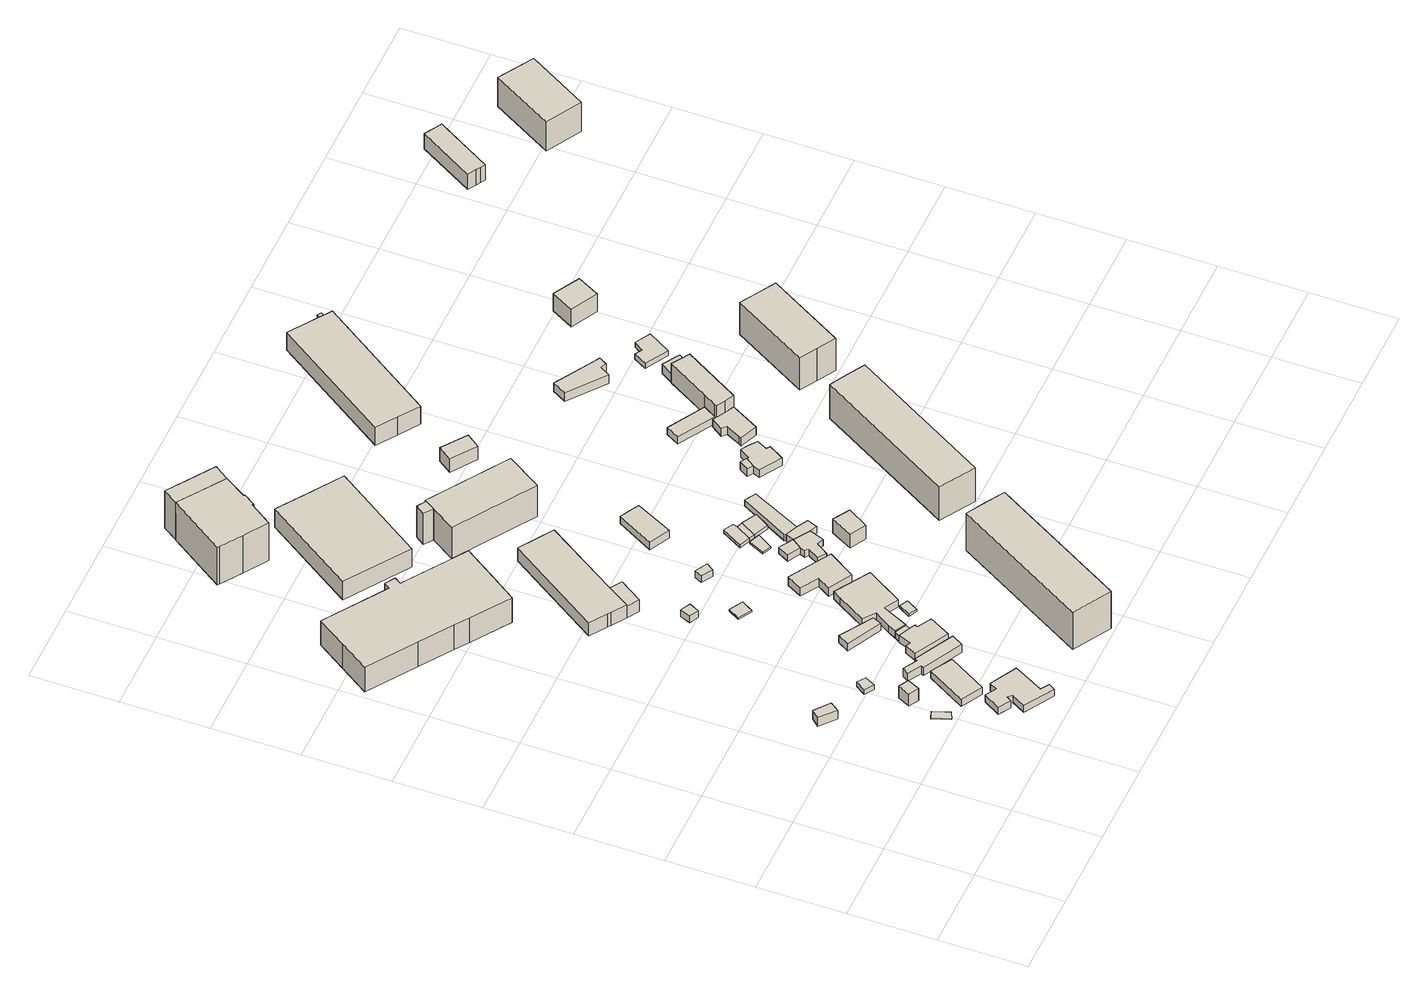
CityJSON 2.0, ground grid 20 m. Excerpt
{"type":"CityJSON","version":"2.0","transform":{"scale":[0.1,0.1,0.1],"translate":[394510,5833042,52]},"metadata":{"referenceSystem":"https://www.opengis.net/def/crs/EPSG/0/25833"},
"CityObjects":{
"building1":{"type":"Building","attributes":{"Gemeindeschluessel":"11000003","BezugspunktDach":"2200","function":"31001_2000","measuredHeight":2.94,"storeysAboveGround":1},"address":[{"country":"Germany","locality":"Berlin","thoroughfareNumber":"20 (5)","thoroughfareName":"Schönerlinder Straße"}],"geometry":[{"type":"Solid","lod":"1","boundaries":[[[[0,1,2,3]],[[4,5,6,7]],[[4,7,3,2]],[[5,4,2,1]],[[6,5,1,0]],[[7,6,0,3]]]]}]},
"building2":{"type":"Building","attributes":{"Gemeindeschluessel":"11000003","BezugspunktDach":"2200","function":"31001_2000","measuredHeight":0.267,"storeysAboveGround":1},"address":[{"country":"Germany","locality":"Berlin","thoroughfareNumber":"20 (3)","thoroughfareName":"Schönerlinder Straße"}],"geometry":[{"type":"Solid","lod":"1","boundaries":[[[[8,9,10,11]],[[12,13,14,15]],[[12,15,11,10]],[[13,12,10,9]],[[14,13,9,8]],[[15,14,8,11]]]]}]},
"building3":{"type":"Building","attributes":{"Gemeindeschluessel":"11000003","BezugspunktDach":"2200","function":"31001_2000","measuredHeight":3.42,"storeysAboveGround":1},"address":[{"country":"Germany","locality":"Berlin","thoroughfareNumber":"20 (4)","thoroughfareName":"Schönerlinder Straße"}],"geometry":[{"type":"Solid","lod":"1","boundaries":[[[[16,17,18,19]],[[20,21,22,23]],[[20,23,19,18]],[[21,20,18,17]],[[22,21,17,16]],[[23,22,16,19]]]]}]},
"building4":{"type":"Building","attributes":{"Gemeindeschluessel":"11000003","BezugspunktDach":"2200","function":"31001_2000","measuredHeight":1.24,"storeysAboveGround":1},"address":[{"country":"Germany","locality":"Berlin","thoroughfareNumber":"20 (6)","thoroughfareName":"Schönerlinder Straße"}],"geometry":[{"type":"Solid","lod":"1","boundaries":[[[[24,25,26,27]],[[28,29,30,31]],[[28,31,27,26]],[[29,28,26,25]],[[30,29,25,24]],[[31,30,24,27]]]]}]},
"building5":{"type":"Building","attributes":{"Gemeindeschluessel":"11000003","BezugspunktDach":"2200","function":"31001_2000","measuredHeight":1.99,"storeysAboveGround":1},"address":[{"country":"Germany","locality":"Berlin","thoroughfareNumber":"20 (1)","thoroughfareName":"Schönerlinder Straße"}],"geometry":[{"type":"Solid","lod":"1","boundaries":[[[[32,33,34,35,36,37,38,39,40,41,42,43]],[[44,45,46,47,48,49,50,51,52,53,54,55]],[[44,55,43,42]],[[45,44,42,41]],[[46,45,41,40]],[[47,46,40,39]],[[48,47,39,38]],[[49,48,38,37]],[[50,49,37,36]],[[51,50,36,35]],[[52,51,35,34]],[[53,52,34,33]],[[54,53,33,32]],[[55,54,32,43]]]]}]},
"building6":{"type":"Building","attributes":{"Gemeindeschluessel":"11000003","BezugspunktDach":"2200","function":"31001_2000","measuredHeight":2.16,"storeysAboveGround":1},"address":[{"country":"Germany","locality":"Berlin","thoroughfareNumber":"20 (2)","thoroughfareName":"Schönerlinder Straße"}],"geometry":[{"type":"Solid","lod":"1","boundaries":[[[[56,57,58,59]],[[60,61,62,63]],[[60,63,59,58]],[[61,60,58,57]],[[62,61,57,56]],[[63,62,56,59]]]]}]},
"building7":{"type":"Building","attributes":{"Gemeindeschluessel":"11000003","BezugspunktDach":"2200","function":"31001_2000","measuredHeight":7.97,"storeysAboveGround":1},"address":[{"country":"Germany","locality":"Berlin","thoroughfareNumber":"23 (2)","thoroughfareName":"Schönerlinder Straße"}],"geometry":[{"type":"Solid","lod":"1","boundaries":[[[[64,65,66,67,68,69,70,71,72,73,74,75,76]],[[77,78,79,80,81,82,83,84,85,86,87,88,89]],[[77,89,76,75]],[[78,77,75,74]],[[79,78,74,73]],[[80,79,73,72]],[[81,80,72,71]],[[82,81,71,70]],[[83,82,70,69]],[[84,83,69,68]],[[85,84,68,67]],[[86,85,67,66]],[[87,86,66,65]],[[88,87,65,64]],[[89,88,64,76]]]]}]},
"building8":{"type":"Building","attributes":{"Gemeindeschluessel":"11000003","BezugspunktDach":"2200","function":"31001_2000","measuredHeight":2.25,"storeysAboveGround":1},"address":[{"country":"Germany","locality":"Berlin","thoroughfareNumber":"20 (7)","thoroughfareName":"Schönerlinder Straße"}],"geometry":[{"type":"Solid","lod":"1","boundaries":[[[[90,91,92,93,94,95,96,97]],[[98,99,100,101,102,103,104,105]],[[98,105,97,96]],[[99,98,96,95]],[[100,99,95,94]],[[101,100,94,93]],[[102,101,93,92]],[[103,102,92,91]],[[104,103,91,90]],[[105,104,90,97]]]]}]},
"building9":{"type":"Building","attributes":{"Gemeindeschluessel":"11000003","BezugspunktDach":"2200","function":"31001_2000","measuredHeight":1.98,"storeysAboveGround":1},"address":[{"country":"Germany","locality":"Berlin","thoroughfareNumber":"20 (8)","thoroughfareName":"Schönerlinder Straße"}],"geometry":[{"type":"Solid","lod":"1","boundaries":[[[[106,107,108,109,110,111,112,113,114]],[[115,116,117,118,119,120,121,122,123]],[[115,123,114,113]],[[116,115,113,112]],[[117,116,112,111]],[[118,117,111,110]],[[119,118,110,109]],[[120,119,109,108]],[[121,120,108,107]],[[122,121,107,106]],[[123,122,106,114]]]]}]},
"building10":{"type":"Building","attributes":{"Gemeindeschluessel":"11000003","BezugspunktDach":"2200","function":"31001_2000","measuredHeight":2,"storeysAboveGround":1},"address":[{"country":"Germany","locality":"Berlin","thoroughfareNumber":"20 (10)","thoroughfareName":"Schönerlinder Straße"}],"geometry":[{"type":"Solid","lod":"1","boundaries":[[[[124,125,126,127]],[[128,129,130,131]],[[128,131,127,126]],[[129,128,126,125]],[[130,129,125,124]],[[131,130,124,127]]]]}]},
"building11":{"type":"Building","attributes":{"Gemeindeschluessel":"11000003","BezugspunktDach":"2200","function":"51009_1610","measuredHeight":1.87,"storeysAboveGround":0},"address":[{"country":"Germany","locality":"Berlin"}],"geometry":[{"type":"Solid","lod":"1","boundaries":[[[[132,133,134,135]],[[136,137,138,139]],[[136,139,135,134]],[[137,136,134,133]],[[138,137,133,132]],[[139,138,132,135]]]]}]},
"building12":{"type":"Building","attributes":{"Gemeindeschluessel":"11000003","BezugspunktDach":"2200","function":"31001_2000","measuredHeight":2.02,"storeysAboveGround":1},"address":[{"country":"Germany","locality":"Berlin","thoroughfareNumber":"20 (14)","thoroughfareName":"Schönerlinder Straße"}],"geometry":[{"type":"Solid","lod":"1","boundaries":[[[[140,141,142,143]],[[144,145,146,147]],[[144,147,143,142]],[[145,144,142,141]],[[146,145,141,140]],[[147,146,140,143]]]]}]},
"building13":{"type":"Building","attributes":{"Gemeindeschluessel":"11000003","BezugspunktDach":"2200","function":"31001_2000","measuredHeight":0.405,"storeysAboveGround":1},"address":[{"country":"Germany","locality":"Berlin","thoroughfareNumber":"20 (13)","thoroughfareName":"Schönerlinder Straße"}],"geometry":[{"type":"Solid","lod":"1","boundaries":[[[[148,149,150,151]],[[152,153,154,155]],[[152,155,151,150]],[[153,152,150,149]],[[154,153,149,148]],[[155,154,148,151]]]]}]},
"building14":{"type":"Building","attributes":{"Gemeindeschluessel":"11000003","function":"31001_2000"},"address":[{"country":"Germany","locality":"Berlin","thoroughfareNumber":"23 (3)","thoroughfareName":"Schönerlinder Straße"}],"children":["building14-1","building14-2"]},
"building14-1":{"type":"BuildingPart","attributes":{"BezugspunktDach":"2200","measuredHeight":4.28,"storeysAboveGround":1},"parents":["building14"],"geometry":[{"type":"MultiSurface","lod":"1","boundaries":[[[156,157,158,159,160,161,162,163]],[[164,165,166,167,168,169,170,171]],[[164,171,163,162]],[[165,164,162,161]],[[166,165,161,160]],[[167,166,160,159]],[[172,173,167,159,158]],[[169,168,158,157]],[[170,169,157,156]],[[171,170,156,163]],[[168,167,173,172]]]}]},
"building14-2":{"type":"BuildingPart","attributes":{"BezugspunktDach":"2200","measuredHeight":3.41,"storeysAboveGround":1},"parents":["building14"],"geometry":[{"type":"MultiSurface","lod":"1","boundaries":[[[174,175,176,173,172]],[[167,177,178,179,168]],[[177,167,173,176]],[[178,177,176,175]],[[179,178,175,174]],[[168,179,174,172]],[[180,167,168,172,173]]]}]},
"building15":{"type":"Building","attributes":{"Gemeindeschluessel":"11000003","BezugspunktDach":"2200","function":"31001_2000","measuredHeight":0.65,"storeysAboveGround":1},"address":[{"country":"Germany","locality":"Berlin","thoroughfareNumber":"20 (9)","thoroughfareName":"Schönerlinder Straße"}],"geometry":[{"type":"Solid","lod":"1","boundaries":[[[[181,182,183,184]],[[185,186,187,188]],[[185,188,184,183]],[[186,185,183,182]],[[187,186,182,181]],[[188,187,181,184]]]]}]},
"building16":{"type":"Building","attributes":{"Gemeindeschluessel":"11000003","BezugspunktDach":"2200","function":"31001_2000","measuredHeight":2.08,"storeysAboveGround":1},"address":[{"country":"Germany","locality":"Berlin","thoroughfareNumber":"20 (11)","thoroughfareName":"Schönerlinder Straße"}],"geometry":[{"type":"Solid","lod":"1","boundaries":[[[[189,190,191,192,193,194,195,196,197,198]],[[199,200,201,202,203,204,205,206,207,208]],[[199,208,198,197]],[[200,199,197,196]],[[201,200,196,195]],[[202,201,195,194]],[[203,202,194,193]],[[204,203,193,192]],[[205,204,192,191]],[[206,205,191,190]],[[207,206,190,189]],[[208,207,189,198]]]]}]},
"building17":{"type":"Building","attributes":{"Gemeindeschluessel":"11000003","function":"31001_1010"},"address":[{"country":"Germany","locality":"Berlin","thoroughfareNumber":"23","thoroughfareName":"Schönerlinder Straße"}],"children":["building17-1","building17-2"]},
"building17-1":{"type":"BuildingPart","attributes":{"BezugspunktDach":"2200","measuredHeight":11.48,"storeysAboveGround":2},"parents":["building17"],"geometry":[{"type":"MultiSurface","lod":"1","boundaries":[[[209,210,211,212,213,214,215,216,217,218,219]],[[220,221,222,223,224,225,226,227,228,229,230]],[[220,230,219,218]],[[221,220,231,232]],[[222,221,217,232,233]],[[223,222,216,215]],[[224,223,215,214]],[[225,224,214,213]],[[226,225,213,212]],[[227,226,212,211]],[[228,227,211,210]],[[229,228,210,209]],[[230,229,209,219]],[[232,231,218,217]],[[233,232,217,216,234]]]}]},
"building17-2":{"type":"BuildingPart","attributes":{"BezugspunktDach":"2200","measuredHeight":11.46,"storeysAboveGround":2},"parents":["building17"],"geometry":[{"type":"MultiSurface","lod":"1","boundaries":[[[216,235,236,237,238,218]],[[239,240,241,242,233,231]],[[239,231,218,238]],[[240,239,238,237]],[[241,240,237,236]],[[242,241,236,235]],[[233,242,235,216]],[[231,218,217,216,233,216,218]],[[232,217,218,231]],[[233,216,217,232]]]}]},
"building18":{"type":"Building","attributes":{"Gemeindeschluessel":"11000003","BezugspunktDach":"2200","function":"31001_2000","measuredHeight":1.95,"storeysAboveGround":1},"address":[{"country":"Germany","locality":"Berlin","thoroughfareNumber":"20 (19)","thoroughfareName":"Schönerlinder Straße"}],"geometry":[{"type":"Solid","lod":"1","boundaries":[[[[243,244,245,246]],[[247,248,249,250]],[[247,250,246,245]],[[248,247,245,244]],[[249,248,244,243]],[[250,249,243,246]]]]}]},
"building19":{"type":"Building","attributes":{"Gemeindeschluessel":"11000003","BezugspunktDach":"2200","function":"51009_1611","measuredHeight":6.09,"storeysAboveGround":0},"address":[{"country":"Germany","locality":"Berlin"}],"geometry":[{"type":"Solid","lod":"1","boundaries":[[[[251,252,253,254,255]],[[256,257,258,259,260]],[[256,260,255,254]],[[257,256,254,253]],[[258,257,253,252]],[[259,258,252,251]],[[260,259,251,255]]]]}]},
"building20":{"type":"Building","attributes":{"Gemeindeschluessel":"11000003","BezugspunktDach":"2200","function":"31001_2000","measuredHeight":2.44,"storeysAboveGround":1},"address":[{"country":"Germany","locality":"Berlin","thoroughfareNumber":"20 (12)","thoroughfareName":"Schönerlinder Straße"}],"geometry":[{"type":"Solid","lod":"1","boundaries":[[[[261,262,263,264,265,266]],[[267,268,269,270,271,272]],[[267,272,266,265]],[[268,267,265,264]],[[269,268,264,263]],[[270,269,263,262]],[[271,270,262,261]],[[272,271,261,266]]]]}]},
"building21":{"type":"Building","attributes":{"Gemeindeschluessel":"11000003","BezugspunktDach":"2200","function":"31001_1010","measuredHeight":13.85,"storeysAboveGround":2},"address":[{"country":"Germany","locality":"Berlin","thoroughfareNumber":"20, 20A","thoroughfareName":"Schönerlinder Straße"}],"geometry":[{"type":"Solid","lod":"1","boundaries":[[[[273,274,275,276,277]],[[278,279,280,281,282]],[[278,282,277,276]],[[279,278,276,275]],[[280,279,275,274]],[[281,280,274,273]],[[282,281,273,277]]]]}]},
"building22":{"type":"Building","attributes":{"Gemeindeschluessel":"11000003","BezugspunktDach":"2200","function":"51009_1610","measuredHeight":8.93,"storeysAboveGround":0},"address":[{"country":"Germany","locality":"Berlin"}],"geometry":[{"type":"Solid","lod":"1","boundaries":[[[[283,284,285,286]],[[287,288,289,290]],[[287,290,286,285]],[[288,287,285,284]],[[289,288,284,283]],[[290,289,283,286]]]]}]},
"building23":{"type":"Building","attributes":{"Gemeindeschluessel":"11000003","BezugspunktDach":"2200","function":"51009_1610","measuredHeight":1.84,"storeysAboveGround":0},"address":[{"country":"Germany","locality":"Berlin"}],"geometry":[{"type":"Solid","lod":"1","boundaries":[[[[291,292,293,294]],[[295,296,297,298]],[[295,298,294,293]],[[296,295,293,292]],[[297,296,292,291]],[[298,297,291,294]]]]}]},
"building24":{"type":"Building","attributes":{"Gemeindeschluessel":"11000003","BezugspunktDach":"2200","function":"31001_2000","measuredHeight":1.91,"storeysAboveGround":1},"address":[{"country":"Germany","locality":"Berlin","thoroughfareNumber":"20 (15)","thoroughfareName":"Schönerlinder Straße"}],"geometry":[{"type":"Solid","lod":"1","boundaries":[[[[299,300,301,302,292,291,303,304,305]],[[306,307,308,309,310,311,312,313,314]],[[306,314,305,304]],[[307,306,304,303]],[[308,307,303,291]],[[309,308,291,292]],[[310,309,292,302]],[[311,310,302,301]],[[312,311,301,300]],[[313,312,300,299]],[[314,313,299,305]]]]}]},
"building25":{"type":"Building","attributes":{"Gemeindeschluessel":"11000003","BezugspunktDach":"2200","function":"31001_2000","measuredHeight":9.03,"storeysAboveGround":2},"address":[{"country":"Germany","locality":"Berlin","thoroughfareNumber":"23 (4)","thoroughfareName":"Schönerlinder Straße"}],"geometry":[{"type":"Solid","lod":"1","boundaries":[[[[315,316,317,284,283,318]],[[319,320,321,322,323,324]],[[319,324,318,283]],[[320,319,283,284]],[[321,320,284,317]],[[322,321,317,316]],[[323,322,316,315]],[[324,323,315,318]]]]}]},
"building26":{"type":"Building","attributes":{"Gemeindeschluessel":"11000003","BezugspunktDach":"2200","function":"31001_2000","measuredHeight":0.416,"storeysAboveGround":1},"address":[{"country":"Germany","locality":"Berlin","thoroughfareNumber":"20 (18)","thoroughfareName":"Schönerlinder Straße"}],"geometry":[{"type":"Solid","lod":"1","boundaries":[[[[325,326,327,328]],[[329,330,331,332]],[[329,332,328,327]],[[330,329,327,326]],[[331,330,326,325]],[[332,331,325,328]]]]}]},
"building27":{"type":"Building","attributes":{"Gemeindeschluessel":"11000003","BezugspunktDach":"2200","function":"31001_2000","measuredHeight":0.898,"storeysAboveGround":1},"address":[{"country":"Germany","locality":"Berlin","thoroughfareNumber":"20 (28)","thoroughfareName":"Schönerlinder Straße"}],"geometry":[{"type":"Solid","lod":"1","boundaries":[[[[333,334,335,336,337]],[[338,339,340,341,342]],[[338,342,337,336]],[[339,338,336,335]],[[340,339,335,334]],[[341,340,334,333]],[[342,341,333,337]]]]}]},
"building28":{"type":"Building","attributes":{"Gemeindeschluessel":"11000003","BezugspunktDach":"2200","function":"31001_2000","measuredHeight":2.35,"storeysAboveGround":1},"address":[{"country":"Germany","locality":"Berlin","thoroughfareNumber":"20 (20)","thoroughfareName":"Schönerlinder Straße"}],"geometry":[{"type":"Solid","lod":"1","boundaries":[[[[343,344,345,346,347]],[[348,349,350,351,352]],[[348,352,347,346]],[[349,348,346,345]],[[350,349,345,344]],[[351,350,344,343]],[[352,351,343,347]]]]}]},
"building29":{"type":"Building","attributes":{"Gemeindeschluessel":"11000003","BezugspunktDach":"2200","function":"51009_1610","measuredHeight":0.893,"storeysAboveGround":0},"address":[{"country":"Germany","locality":"Berlin"}],"geometry":[{"type":"Solid","lod":"1","boundaries":[[[[353,354,334,333]],[[340,355,356,341]],[[340,341,333,334]],[[355,340,334,354]],[[356,355,354,353]],[[341,356,353,333]]]]}]},
"building30":{"type":"Building","attributes":{"Gemeindeschluessel":"11000003","BezugspunktDach":"2200","function":"51009_1610","measuredHeight":1.91,"storeysAboveGround":0},"address":[{"country":"Germany","locality":"Berlin"}],"geometry":[{"type":"Solid","lod":"1","boundaries":[[[[302,357,358,359,360,292]],[[361,362,363,364,310,309]],[[361,309,292,360]],[[362,361,360,359]],[[363,362,359,358]],[[364,363,358,357]],[[310,364,357,302]],[[309,310,302,292]]]]}]},
"building31":{"type":"Building","attributes":{"Gemeindeschluessel":"11000003","BezugspunktDach":"2200","function":"31001_2000","measuredHeight":4.79,"storeysAboveGround":1},"address":[{"country":"Germany","locality":"Berlin","thoroughfareNumber":"20 (16)","thoroughfareName":"Schönerlinder Straße"}],"geometry":[{"type":"Solid","lod":"1","boundaries":[[[[365,366,367,368]],[[369,370,371,372]],[[369,372,368,367]],[[370,369,367,366]],[[371,370,366,365]],[[372,371,365,368]]]]}]},
"building32":{"type":"Building","attributes":{"Gemeindeschluessel":"11000003","BezugspunktDach":"2200","function":"31001_2000","measuredHeight":0.948,"storeysAboveGround":1},"address":[{"country":"Germany","locality":"Berlin","thoroughfareNumber":"20 (29)","thoroughfareName":"Schönerlinder Straße"}],"geometry":[{"type":"Solid","lod":"1","boundaries":[[[[373,374,354,353]],[[375,376,377,378]],[[375,378,353,354]],[[376,375,354,374]],[[377,376,374,373]],[[378,377,373,353]]]]}]},
"building33":{"type":"Building","attributes":{"Gemeindeschluessel":"11000003","BezugspunktDach":"2200","function":"31001_2000","measuredHeight":1.89,"storeysAboveGround":1},"address":[{"country":"Germany","locality":"Berlin","thoroughfareNumber":"20 (17)","thoroughfareName":"Schönerlinder Straße"}],"geometry":[{"type":"Solid","lod":"1","boundaries":[[[[360,359,379,380,381]],[[382,383,384,385,386]],[[382,386,381,380]],[[383,382,380,379]],[[384,383,379,359]],[[385,384,359,360]],[[386,385,360,381]]]]}]},
"building34":{"type":"Building","attributes":{"Gemeindeschluessel":"11000003","BezugspunktDach":"2200","function":"31001_2000","measuredHeight":3.82,"storeysAboveGround":1},"address":[{"country":"Germany","locality":"Berlin","thoroughfareNumber":"23 (6)","thoroughfareName":"Schönerlinder Straße"}],"geometry":[{"type":"Solid","lod":"1","boundaries":[[[[387,388,389,390,391]],[[392,393,394,395,396]],[[392,396,391,390]],[[393,392,390,389]],[[394,393,389,388]],[[395,394,388,387]],[[396,395,387,391]]]]}]},
"building35":{"type":"Building","attributes":{"Gemeindeschluessel":"11000003","BezugspunktDach":"2200","function":"51009_1610","measuredHeight":2.18,"storeysAboveGround":0},"address":[{"country":"Germany","locality":"Berlin"}],"geometry":[{"type":"Solid","lod":"1","boundaries":[[[[397,398,399,400]],[[401,402,403,404]],[[401,404,400,399]],[[402,401,399,398]],[[403,402,398,397]],[[404,403,397,400]]]]}]},
"building36":{"type":"Building","attributes":{"Gemeindeschluessel":"11000003","BezugspunktDach":"2200","function":"31001_2000","measuredHeight":2.2,"storeysAboveGround":1},"address":[{"country":"Germany","locality":"Berlin","thoroughfareNumber":"20 (21)","thoroughfareName":"Schönerlinder Straße"}],"geometry":[{"type":"Solid","lod":"1","boundaries":[[[[405,406,407,408,409,410,411,398,397,412]],[[403,402,413,414,415,416,417,418,419,420]],[[403,420,412,397]],[[402,403,397,398]],[[413,402,398,411]],[[414,413,411,410]],[[415,414,410,409]],[[416,415,409,408]],[[417,416,408,407]],[[418,417,407,406]],[[419,418,406,405]],[[420,419,405,412]]]]}]},
"building37":{"type":"Building","attributes":{"Gemeindeschluessel":"11000003","BezugspunktDach":"2200","function":"31001_1010","measuredHeight":12.39,"storeysAboveGround":2},"address":[{"country":"Germany","locality":"Berlin","thoroughfareNumber":"21, 21A","thoroughfareName":"Schönerlinder Straße"}],"geometry":[{"type":"Solid","lod":"1","boundaries":[[[[421,422,423,424,425]],[[426,427,428,429,430]],[[426,430,425,424]],[[427,426,424,423]],[[428,427,423,422]],[[429,428,422,421]],[[430,429,421,425]]]]}]},
"building38":{"type":"Building","attributes":{"Gemeindeschluessel":"11000003","BezugspunktDach":"2200","function":"31001_2000","measuredHeight":1.99,"storeysAboveGround":1},"address":[{"country":"Germany","locality":"Berlin","thoroughfareNumber":"20 (25)","thoroughfareName":"Schönerlinder Straße"}],"geometry":[{"type":"Solid","lod":"1","boundaries":[[[[431,432,433,434]],[[435,436,437,438]],[[435,438,434,433]],[[436,435,433,432]],[[437,436,432,431]],[[438,437,431,434]]]]}]},
"building39":{"type":"Building","attributes":{"Gemeindeschluessel":"11000003","BezugspunktDach":"2200","function":"31001_2000","measuredHeight":2.33,"storeysAboveGround":1},"address":[{"country":"Germany","locality":"Berlin","thoroughfareNumber":"20 (22)","thoroughfareName":"Schönerlinder Straße"}],"geometry":[{"type":"Solid","lod":"1","boundaries":[[[[439,440,441,442,443,444,445,446]],[[447,448,449,450,451,452,453,454]],[[447,454,446,445]],[[448,447,445,444]],[[449,448,444,443]],[[450,449,443,442]],[[451,450,442,441]],[[452,451,441,440]],[[453,452,440,439]],[[454,453,439,446]]]]}]},
"building40":{"type":"Building","attributes":{"Gemeindeschluessel":"11000003","BezugspunktDach":"2200","function":"31001_2000","measuredHeight":5.7,"storeysAboveGround":1},"address":[{"country":"Germany","locality":"Berlin","thoroughfareNumber":"23 (7)","thoroughfareName":"Schönerlinder Straße"}],"geometry":[{"type":"Solid","lod":"1","boundaries":[[[[455,456,457,458,459,460,461,462]],[[463,464,465,466,467,468,469,470]],[[463,470,462,461]],[[464,463,461,460]],[[465,464,460,459]],[[466,465,459,458]],[[467,466,458,457]],[[468,467,457,456]],[[469,468,456,455]],[[470,469,455,462]]]]}]},
"building41":{"type":"Building","attributes":{"Gemeindeschluessel":"11000003","BezugspunktDach":"2200","function":"31001_2000","measuredHeight":6.84,"storeysAboveGround":2},"address":[{"country":"Germany","locality":"Berlin","thoroughfareNumber":"20 (23)","thoroughfareName":"Schönerlinder Straße"}],"geometry":[{"type":"Solid","lod":"1","boundaries":[[[[471,472,473,474,475,476,477,478]],[[437,436,479,480,481,452,482,451]],[[437,451,478,477]],[[436,437,477,476]],[[479,436,476,475]],[[480,479,475,474]],[[481,480,474,473]],[[452,481,473,472]],[[482,452,472,471]],[[451,482,471,478]]]]}]},
"building42":{"type":"Building","attributes":{"Gemeindeschluessel":"11000003","BezugspunktDach":"2200","function":"31001_2000","measuredHeight":2.43,"storeysAboveGround":1},"address":[{"country":"Germany","locality":"Berlin","thoroughfareNumber":"20 (27)","thoroughfareName":"Schönerlinder Straße"}],"geometry":[{"type":"Solid","lod":"1","boundaries":[[[[483,484,485,486,487,488,489]],[[490,491,492,493,494,495,496]],[[490,496,489,488]],[[491,490,488,487]],[[492,491,487,486]],[[493,492,486,485]],[[494,493,485,484]],[[495,494,484,483]],[[496,495,483,489]]]]}]},
"building43":{"type":"Building","attributes":{"Gemeindeschluessel":"11000003","BezugspunktDach":"2200","function":"31001_2000","measuredHeight":2.67,"storeysAboveGround":1},"address":[{"country":"Germany","locality":"Berlin","thoroughfareNumber":"20 (24)","thoroughfareName":"Schönerlinder Straße"}],"geometry":[{"type":"Solid","lod":"1","boundaries":[[[[497,498,499,500]],[[501,502,503,504]],[[501,504,500,499]],[[502,501,499,498]],[[503,502,498,497]],[[504,503,497,500]]]]}]},
"building44":{"type":"Building","attributes":{"Gemeindeschluessel":"11000003","BezugspunktDach":"2200","function":"31001_2000","measuredHeight":4.74,"storeysAboveGround":1},"address":[{"country":"Germany","locality":"Berlin","thoroughfareNumber":"23 (10)","thoroughfareName":"Schönerlinder Straße"}],"geometry":[{"type":"Solid","lod":"1","boundaries":[[[[505,506,507,508]],[[509,510,511,512]],[[509,512,508,507]],[[510,509,507,506]],[[511,510,506,505]],[[512,511,505,508]]]]}]},
"building45":{"type":"Building","attributes":{"Gemeindeschluessel":"11000003","function":"31001_2000"},"address":[{"country":"Germany","locality":"Berlin","thoroughfareNumber":"20 (26)","thoroughfareName":"Schönerlinder Straße"}],"children":["building45-1","building45-2"]},
"building45-1":{"type":"BuildingPart","attributes":{"BezugspunktDach":"2200","measuredHeight":1.42,"storeysAboveGround":1},"parents":["building45"],"geometry":[{"type":"Solid","lod":"1","boundaries":[[[[513,514,515,516,517,518]],[[519,520,521,522,523,524]],[[519,524,518,517]],[[520,519,517,516]],[[521,520,516,515]],[[522,521,515,514]],[[523,522,514,513]],[[524,523,513,518]]]]}]},
"building45-2":{"type":"BuildingPart","attributes":{"BezugspunktDach":"2200","measuredHeight":0.368,"storeysAboveGround":1},"parents":["building45"],"geometry":[{"type":"Solid","lod":"1","boundaries":[[[[525,526,527,528]],[[521,522,523,520]],[[521,520,528,527]],[[522,521,527,526]],[[523,522,526,525]],[[520,523,525,528]]]]}]},
"building46":{"type":"Building","attributes":{"Gemeindeschluessel":"11000003","BezugspunktDach":"2200","function":"31001_1010","measuredHeight":11.74,"storeysAboveGround":2},"address":[{"country":"Germany","locality":"Berlin","thoroughfareNumber":"22","thoroughfareName":"Schönerlinder Straße"}],"geometry":[{"type":"Solid","lod":"1","boundaries":[[[[529,530,531,532,533,534]],[[535,536,537,538,539,540]],[[535,540,534,533]],[[536,535,533,532]],[[537,536,532,531]],[[538,537,531,530]],[[539,538,530,529]],[[540,539,529,534]]]]}]},
"building47":{"type":"Building","attributes":{"Gemeindeschluessel":"11000003","BezugspunktDach":"2200","function":"31001_2523","measuredHeight":6.27,"storeysAboveGround":1},"address":[{"country":"Germany","locality":"Berlin","thoroughfareNumber":"23 (9)","thoroughfareName":"Schönerlinder Straße"}],"geometry":[{"type":"Solid","lod":"1","boundaries":[[[[541,542,543,544]],[[545,546,547,548]],[[545,548,544,543]],[[546,545,543,542]],[[547,546,542,541]],[[548,547,541,544]]]]}]},
"building48":{"type":"Building","attributes":{"Gemeindeschluessel":"11000003","BezugspunktDach":"2200","function":"31001_2723","measuredHeight":4.54,"storeysAboveGround":1},"address":[{"country":"Germany","locality":"Berlin","thoroughfareNumber":"24 (1)","thoroughfareName":"Schönerlinder Straße"}],"geometry":[{"type":"Solid","lod":"1","boundaries":[[[[549,550,551,552,553,554,555,556]],[[557,558,559,560,561,562,563,564]],[[557,564,556,555]],[[558,557,555,554]],[[559,558,554,553]],[[560,559,553,552]],[[561,560,552,551]],[[562,561,551,550]],[[563,562,550,549]],[[564,563,549,556]]]]}]},
"building49":{"type":"Building","attributes":{"Gemeindeschluessel":"11000003","BezugspunktDach":"2200","function":"31001_1010","measuredHeight":9.63,"storeysAboveGround":2},"address":[{"country":"Germany","locality":"Berlin","thoroughfareNumber":"24","thoroughfareName":"Schönerlinder Straße"}],"geometry":[{"type":"Solid","lod":"1","boundaries":[[[[565,566,567,568,569]],[[570,571,572,573,574]],[[570,574,569,568]],[[571,570,568,567]],[[572,571,567,566]],[[573,572,566,565]],[[574,573,565,569]]]]}]}
},
"vertices":[
[309,427,30],[324,448,30],[290,474,30],[275,457,30],[290,474,5],[324,448,5],[309,427,5],[275,457,5],
[391,210,12],[409,218,12],[395,257,12],[377,250,12],[395,257,10],[409,218,10],[391,210,10],[377,250,10],
[416,293,45],[429,321,45],[407,333,45],[393,305,45],[407,333,11],[429,321,11],[416,293,11],[393,305,11],
[411,388,24],[423,412,24],[405,425,24],[389,401,24],[405,425,11],[423,412,11],[411,388,11],[389,401,11],
[468,111,30],[475,122,30],[484,113,30],[466,82,30],[532,42,30],[541,56,30],[522,68,30],[559,136,30],[498,169,30],[488,152,30],[464,166,30],[441,128,30],[464,166,10],[488,152,10],[498,169,10],[559,136,10],[522,68,10],[541,56,10],[532,42,10],[466,82,10],[484,113,10],[475,122,10],[468,111,10],[441,128,10],
[480,179,32],[531,266,32],[484,294,32],[432,206,32],[484,294,11],[531,266,11],[480,179,11],[432,206,11],
[113,1270,90],[185,1221,90],[216,1199,90],[302,1141,90],[348,1208,90],[393,1274,90],[254,1368,90],[264,1383,90],[242,1397,90],[233,1383,90],[94,1477,90],[49,1410,90],[4,1344,90],[49,1410,19],[94,1477,19],[233,1383,19],[242,1397,19],[264,1383,19],[254,1368,19],[393,1274,19],[348,1208,19],[302,1141,19],[216,1199,19],[185,1221,19],[113,1270,19],[4,1344,19],
[488,316,34],[486,310,34],[576,263,34],[591,289,34],[502,336,34],[499,330,34],[467,348,34],[458,334,34],[467,348,11],[499,330,11],[502,336,11],[591,289,11],[576,263,11],[486,310,11],[488,316,11],[458,334,11],
[595,301,32],[622,349,32],[590,367,32],[593,373,32],[582,379,32],[553,392,32],[542,363,32],[530,368,32],[518,342,32],[530,368,12],[542,363,12],[553,392,12],[582,379,12],[593,373,12],[590,367,12],[622,349,12],[595,301,12],[518,342,12],
[572,440,31],[581,460,31],[507,506,31],[492,480,31],[507,506,11],[581,460,11],[572,440,11],[492,480,11],
[582,379,31],[586,391,31],[561,403,31],[553,392,31],[561,403,13],[586,391,13],[582,379,13],[553,392,13],
[464,797,32],[475,820,32],[453,832,32],[444,808,32],[453,832,12],[475,820,12],[464,797,12],[444,808,12],
[522,703,14],[538,730,14],[508,747,14],[492,721,14],[508,747,10],[538,730,10],[522,703,10],[492,721,10],
[369,958,50],[376,953,50],[408,932,50],[442,985,50],[550,1150,50],[512,1175,50],[475,1199,50],[331,984,50],[475,1199,12],[512,1175,12],[550,1150,12],[442,985,12],[408,932,12],[376,953,12],[369,958,12],[331,984,12],[408,932,46],[442,985,46],
[435,915,46],[469,967,46],[467,969,46],[467,969,12],[469,967,12],[435,915,12],[442,985,23],
[648,392,19],[663,418,19],[645,428,19],[629,402,19],[645,428,12],[663,418,12],[648,392,12],[629,402,12],
[586,391,33],[614,449,33],[646,432,33],[697,514,33],[618,562,33],[606,543,33],[567,479,33],[594,459,33],[571,422,33],[561,403,33],[571,422,12],[594,459,12],[567,479,12],[606,543,12],[618,562,12],[697,514,12],[646,432,12],[614,449,12],[586,391,12],[561,403,12],
[177,1733,130],[224,1701,130],[276,1666,130],[311,1716,130],[313,1714,130],[332,1741,130],[329,1743,130],[362,1793,130],[311,1828,130],[259,1864,130],[172,1737,130],[259,1864,21],[311,1828,21],[362,1793,21],[329,1743,21],[332,1741,21],[313,1714,21],[311,1716,21],[276,1666,21],[224,1701,21],[177,1733,21],[172,1737,21],[259,1864,22],[311,1828,22],[362,1793,22],[362,1793,70],
[374,1810,130],[385,1826,130],[323,1868,130],[281,1897,130],[281,1897,22],[323,1868,22],[385,1826,22],[374,1810,22],
[584,814,31],[596,832,31],[568,847,31],[559,830,31],[568,847,12],[596,832,12],[584,814,12],[559,830,12],
[370,1389,73],[511,1596,73],[440,1643,73],[370,1691,73],[230,1484,73],[370,1691,20],[440,1643,20],[511,1596,20],[370,1389,20],[230,1484,20],
[639,604,36],[621,574,36],[674,545,36],[713,607,36],[619,663,36],[600,628,36],[619,663,12],[713,607,12],[674,545,12],[621,574,12],[639,604,12],[600,628,12],
[753,7,120],[933,315,120],[891,340,120],[848,365,120],[668,57,120],[848,365,12],[891,340,12],[933,315,12],[753,7,12],[668,57,12],
[459,1378,110],[473,1400,110],[453,1412,110],[439,1392,110],[453,1412,20],[473,1400,20],[459,1378,20],[439,1392,20],
[711,674,30],[727,696,30],[696,715,30],[682,689,30],[696,715,12],[727,696,12],[711,674,12],[682,689,12],
[716,618,30],[735,646,30],[751,640,30],[763,673,30],[707,662,30],[715,657,30],[699,630,30],[715,657,11],[707,662,11],[711,674,11],[727,696,11],[763,673,11],[751,640,11],[735,646,11],[716,618,11],[699,630,11],
[601,1208,110],[652,1287,110],[475,1403,110],[424,1324,110],[459,1378,19],[473,1400,19],[475,1403,19],[652,1287,19],[601,1208,19],[424,1324,19],
[703,735,16],[726,771,16],[700,781,16],[682,745,16],[700,781,12],[726,771,12],[703,735,12],[682,745,12],
[704,783,22],[725,818,22],[729,829,22],[707,841,22],[680,793,22],[707,841,13],[729,829,13],[725,818,13],[704,783,13],[680,793,13],
[653,938,33],[696,1023,33],[674,1035,33],[653,1046,33],[606,962,33],[653,1046,12],[674,1035,12],[696,1023,12],[653,938,12],[606,962,12],
[717,777,22],[739,814,22],[739,814,13],[717,777,13],
[780,666,30],[789,689,30],[764,703,30],[736,715,30],[736,715,11],[764,703,11],[789,689,11],[780,666,11],
[801,566,52],[829,613,52],[792,635,52],[765,586,52],[792,635,12],[829,613,12],[801,566,12],[765,586,12],
[752,762,22],[773,796,22],[739,814,12],[773,796,12],[752,762,12],[717,777,12],
[820,816,30],[795,830,30],[734,718,30],[795,830,12],[820,816,12],[764,703,12],[736,715,12],[734,718,12],
[705,1381,59],[727,1411,59],[690,1438,59],[672,1451,59],[650,1420,59],[672,1451,20],[690,1438,20],[727,1411,20],[705,1381,20],[650,1420,20],
[887,849,35],[902,870,35],[887,878,35],[874,857,35],[887,878,13],[902,870,13],[887,849,13],[874,857,13],
[930,803,35],[951,838,35],[943,843,35],[955,867,35],[939,879,35],[921,891,35],[906,867,35],[881,834,35],[906,867,13],[921,891,13],[939,879,13],[955,867,13],[943,843,13],[951,838,13],[930,803,13],[881,834,13],
[983,400,112],[1170,719,112],[1131,742,112],[1091,764,112],[905,447,112],[1091,764,14],[1131,742,14],[1170,719,14],[983,400,14],[905,447,14],
[988,975,34],[1006,1005,34],[923,1053,34],[906,1023,34],[923,1053,14],[1006,1005,14],[988,975,14],[906,1023,14],
[990,885,37],[1026,949,37],[986,970,37],[978,975,37],[960,949,37],[970,940,37],[953,907,37],[950,901,37],[953,907,14],[970,940,14],[960,949,14],[978,975,14],[986,970,14],[1026,949,14],[990,885,14],[950,901,14],
[708,1558,73],[754,1527,73],[938,1796,73],[922,1807,73],[914,1813,73],[892,1828,73],[847,1859,73],[663,1589,73],[847,1859,21],[892,1828,21],[914,1813,21],[922,1807,21],[938,1796,21],[754,1527,21],[708,1558,21],[663,1589,21],
[1006,959,70],[1026,949,70],[1102,1077,70],[1082,1089,70],[1063,1101,70],[1006,1005,70],[988,975,70],[986,970,70],[1063,1101,14],[1082,1089,14],[1102,1077,14],[1006,959,14],
[1012,1218,40],[1026,1241,40],[1039,1235,40],[1050,1253,40],[1038,1260,40],[948,1313,40],[930,1281,40],[948,1313,16],[1038,1260,16],[1050,1253,16],[1039,1235,16],[1026,1241,16],[1012,1218,16],[930,1281,16],
[1102,1077,42],[1118,1105,42],[1080,1128,42],[1063,1101,42],[1080,1128,15],[1118,1105,15],[1102,1077,15],[1063,1101,15],
[922,1807,70],[928,1816,70],[919,1822,70],[913,1813,70],[919,1822,22],[928,1816,22],[922,1807,22],[913,1813,22],
[1132,1136,29],[1163,1188,29],[1129,1208,29],[1114,1186,29],[1097,1196,29],[1080,1166,29],[1097,1196,15],[1114,1186,15],[1129,1208,15],[1163,1188,15],[1132,1136,15],[1080,1166,15],
[1132,1136,19],[1163,1188,19],[1129,1208,19],[1114,1186,19],
[1181,828,108],[1221,804,108],[1322,977,108],[1282,1001,108],[1243,1024,108],[1142,851,108],[1243,1024,15],[1282,1001,15],[1322,977,15],[1221,804,15],[1181,828,15],[1142,851,15],
[1189,1316,71],[1216,1366,71],[1157,1399,71],[1129,1348,71],[1157,1399,20],[1216,1366,20],[1189,1316,20],[1129,1348,20],
[1430,1680,66],[1439,1674,66],[1449,1668,66],[1524,1795,66],[1513,1801,66],[1504,1806,66],[1485,1817,66],[1411,1691,66],[1485,1817,22],[1504,1806,22],[1513,1801,22],[1524,1795,22],[1449,1668,22],[1439,1674,22],[1430,1680,22],[1411,1691,22],
[1653,1540,105],[1733,1678,105],[1694,1701,105],[1655,1725,105],[1574,1585,105],[1655,1725,21],[1694,1701,21],[1733,1678,21],[1653,1540,21],[1574,1585,21]
]}
